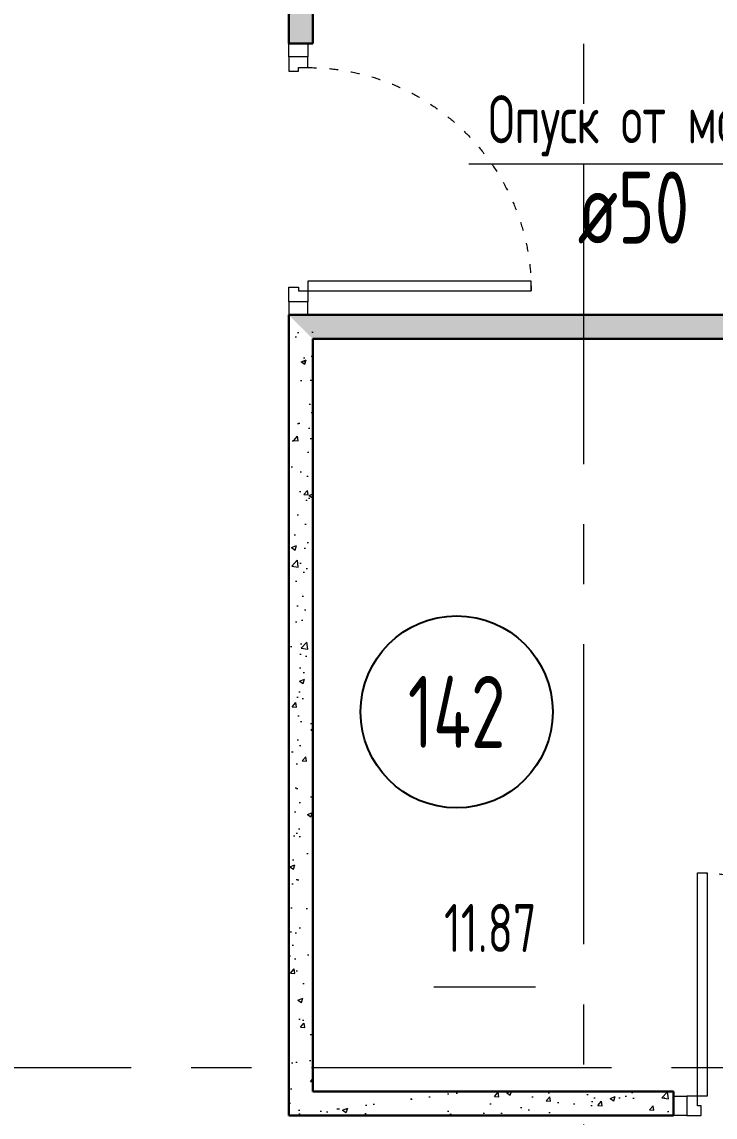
# Model space of a CAD drawing. Header units: millimetres. Extents: x -8689834 to 9419935, y -370377 to 166066.
# Drawn here: x -211573 to -208686, y 106394 to 110955 of the extents above; entities that cross this region are included whole.
import ezdxf
from ezdxf import colors
from ezdxf.entities.mleader import LeaderData, LeaderLine
from ezdxf.enums import TextEntityAlignment as Align
from ezdxf.math import Vec2, Vec3

# ---------------------------------------------------------------- set-up
doc = ezdxf.new("R2010")
doc.units = ezdxf.units.MM
doc.header["$MEASUREMENT"] = 0
doc.linetypes.add('ACAD_ISO03W100', pattern=[30, 12, -18])
doc.linetypes.add('CENTER', pattern=[2, 1.25, -0.25, 0.25, -0.25])
doc.layers.get('0').update_dxf_attribs({"color": 250, "lineweight": 9})
for name, color, linetype, lineweight in [('АР_Двери', 175, 'Continuous', 18), ('АР_Маркер экспликации', 239, 'Continuous', 13), ('АР_Номер помещения', 1, 'Continuous', 25), ('АР_Оси', 195, 'Continuous', 9), ('АР_Отметки', 250, 'Continuous', 15), ('АР_Перегородки газоблок', 165, 'Continuous', 30), ('АР_Перегородки газоблок_Штрих', 165, 'Continuous', 5), ('АР_Помещения_площадь', 19, 'Continuous', 9), ('ВК_канализация', 32, 'Continuous', 30)]:
    doc.layers.add(name, color=color, linetype=linetype, lineweight=lineweight)
doc.styles.add('ISOCPEUR', font='isocpeur.ttf', dxfattribs={"width": 0.7})
doc.styles.get("Standard").update_dxf_attribs({"font": 'isocpeur.ttf', "width": 0.7})
pattern_1 = [(50, (0, 0), (215.17805, -18.82564), [22.5, -247.5]), (355, (0, 0), (-41.6254, 225.65764), [18, -198]), (100.45144, (17.93, -1.57), (173.55265, 206.832), [19.12206, -210.34263]), (46.1842, (0, 60), (320.1724, -49.65578), [33.75, -371.25]), (96.63564, (26.68, 55.86), (280.3986, 292.2356), [28.6831, -315.51413]), (351.18416, (0, 60), (280.3986, 292.2356), [27, -297]), (21, (30, 45), (179.07212, -120.78567), [22.5, -247.5]), (326, (30, 45), (72.9946, 217.54501), [18, -198]), (71.45144, (44.92, 34.93), (252.06671, 96.75935), [19.12206, -210.34263]), (37.5, (0, 0), (3.647957, 99.868156), [0, -195.6, 0, -201, 0, -198.75]), (7.5, (0, 0), (78.92086, 118.323514), [0, -114.6, 0, -191.1, 0, -75.75]), (327.5, (-66.9, 0), (160.14673, -6.766462), [0, -75, 0, -234, 0, -310.5]), (317.5, (-96.9, 0), (174.95585, 30.031495), [0, -97.5, 0, -155.4, 0, -220.5])]

# ---------------------------------------------------------------- blocks, each defined once
blk = doc.blocks.new('*U689')
for points in [[(-55, -80), (-55, 0), (-115, 0), (-115, -40), (-100, -40), (-100, -80), (-55, -80)], [(0, 0), (0, -80), (-55, -80), (-55, 0), (0, 0)], [(-1130, 0), (-1130, -80), (-1075, -80), (-1075, 0), (-1130, 0)], [(-1075, -80), (-1075, 0), (-1015, 0), (-1015, -40), (-1030, -40), (-1030, -80), (-1075, -80)]]:
    blk.add_lwpolyline(points)
blk.add_lwpolyline([(-100, -80), (-100, -1010), (-140, -1010), (-140, -80)], close=True)
at = {"linetype": 'ACAD_ISO03W100', "ltscale": 3}
blk.add_arc((-100, -80), 930, 180, 270, dxfattribs=at)
blk = doc.blocks.new('*U2225')
at = {"layer": 'АР_Номер помещения', "color": 7}
blk.add_circle((-10429.2, 3686.1), 400, dxfattribs=at)
at = {"layer": 'АР_Помещения_площадь', "color": 7}
blk.add_line((-10101.4, 2539.7), (-10523.7, 2539.7), dxfattribs=at)
at = {"color": 7, "style": 'ISOCPEUR', "width": 0.7, "flags": 1}
blk.add_attdef('КАТЕГОРИЯ', (-499.2, -2092.2), '', height=250, dxfattribs=at)
at = {"layer": 'АР_Номер помещения', "color": 7, "style": 'ISOCPEUR', "width": 0.7}
blk.add_attdef('НОМЕР_ПОМЕЩЕНИЯ', text='', height=300, dxfattribs=at).set_placement((-10429.2, 3686.1), align=Align.MIDDLE_CENTER)
at = {"layer": 'АР_Помещения_площадь', "color": 7, "style": 'ISOCPEUR', "width": 0.7}
blk.add_attdef('ПЛОЩАДЬ_ПОМЕЩЕНИЯ', text='', height=200, dxfattribs=at).set_placement((-10096.5, 2786.2), align=Align.MIDDLE_RIGHT)
at = {"layer": 'АР_Помещения_площадь', "color": 7, "lineweight": 30, "width": 0.7, "flags": 104}
blk.add_attdef('ИМЯ_ПОМЕЩЕНИЯ', text='', height=100, dxfattribs=at).set_placement((157.6, 1217.1), align=Align.MIDDLE_CENTER)
blk = doc.blocks.new('*U694')
blk.add_lwpolyline([(-100, 80), (-100, 1010), (-140, 1010), (-140, 80)], close=True)
for points in [[(-1130, 0), (-1130, 80), (-1075, 80), (-1075, 0), (-1130, 0)], [(-1075, 80), (-1075, 0), (-1015, 0), (-1015, 40), (-1030, 40), (-1030, 80), (-1075, 80)], [(-55, 80), (-55, 0), (-115, 0), (-115, 40), (-100, 40), (-100, 80), (-55, 80)], [(0, 0), (0, 80), (-55, 80), (-55, 0), (0, 0)]]:
    blk.add_lwpolyline(points)
at = {"linetype": 'ACAD_ISO03W100', "ltscale": 3}
blk.add_arc((-100, 80), 930, 90, 180, dxfattribs=at)
blk = doc.blocks.new('_DotSmall')
at = {"color": 0, "linetype": 'ByBlock', "const_width": 0.5}
blk.add_lwpolyline([(-0.0625, 0, 1), (0.0625, 0, 1)], format="xyb", close=True, dxfattribs=at)

msp = doc.modelspace()

# ---------------------------------------------------------------- hatches: boundary and pattern name
at = {"layer": 'АР_Перегородки газоблок_Штрих', "ltscale": 100}
h = msp.add_hatch(dxfattribs=at)
h.set_pattern_fill('AR-CONC', scale=30)
h.set_pattern_definition(pattern_1)
h.paths.add_polyline_path([(-207562.8, 114693.8), (-207060.8, 114693.8), (-207060.8, 114793.8), (-211555.4, 114793.8), (-211555.4, 114693.8), (-210693.8, 114693.8), (-210693.8, 113930.7), (-210593.8, 113930.7), (-210593.8, 114693.8), (-207662.8, 114693.8), (-207662.8, 111241.9), (-210361.8, 111243.1), (-210361.8, 111423.9), (-210461.8, 111423.9), (-210461.8, 110864.7), (-210361.8, 110864.7), (-210361.8, 111143.1), (-207562.8, 111141.5)])
h = msp.add_hatch(dxfattribs=at)
h.set_pattern_fill('AR-CONC', scale=30)
h.set_pattern_definition(pattern_1)
h.paths.add_polyline_path([(-210461.8, 109734.7), (-210361.8, 109634.7)], flags=17)
h.paths.add_polyline_path([(-201173.4, 109734.7), (-201293.4, 109734.7), (-210461.8, 109734.7), (-210361.8, 109634.7), (-202922.4, 109634.7), (-202922.4, 109061.2), (-202922.4, 108915.3), (-200133.9, 108915.3), (-200133.9, 106900.6), (-203133.9, 106900.6), (-203133.9, 104807.7), (-203241.9, 104807.7), (-203241.9, 104707.7), (-203033.9, 104707.7), (-203033.9, 106800.7), (-200033.9, 106800.7), (-200033.9, 110700.9), (-201173.4, 110702.5), (-201273.4, 110702.5), (-201273.4, 109734.7), (-201173.4, 109734.7), (-201173.4, 110062.1), (-201173.4, 110600.9), (-201171.3, 110600.9), (-200133.9, 110600.9), (-200133.9, 109015.3), (-201173.4, 109015.3)])
h.paths.add_polyline_path([(-201273.4, 109634.7), (-201273.4, 109014.7), (-202822.4, 109014.7), (-202822.4, 109634.7)], flags=16)
h.paths.add_polyline_path([(-202970, 109634.7), (-202849.5, 109634.7)], flags=17)
h = msp.add_hatch(dxfattribs=at)
h.set_pattern_fill('AR-CONC', scale=30)
h.set_pattern_definition([(50, (-8237.72, 51.11), (215.17805, -18.82564), [22.5, -247.5]), (355, (-8237.72, 51.11), (-41.6254, 225.65764), [18, -198]), (100.45144, (-8219.78, 49.54), (173.55265, 206.832), [19.12206, -210.34263]), (46.1842, (-8237.72, 111.1), (320.1724, -49.65578), [33.75, -371.25]), (96.63564, (-8211.03, 106.97), (280.3986, 292.2356), [28.6831, -315.51413]), (351.18416, (-8237.7, 111.1), (280.3986, 292.2356), [27, -297]), (21, (-8207.72, 96.11), (179.07212, -120.78567), [22.5, -247.5]), (326, (-8207.72, 96.11), (72.9946, 217.54501), [18, -198]), (71.45144, (-8192.8, 86.05), (252.06671, 96.75935), [19.12206, -210.34263]), (37.5, (-8237.716, 51.11), (3.647957, 99.868156), [0, -195.6, 0, -201, 0, -198.75]), (7.5, (-8237.72, 51.11), (78.92086, 118.323514), [0, -114.6, 0, -191.1, 0, -75.75]), (327.5, (-8304.616, 51.11), (160.14673, -6.766462), [0, -75, 0, -234, 0, -310.5]), (317.5, (-8334.62, 51.11), (174.95585, 30.031495), [0, -97.5, 0, -155.4, 0, -220.5])])
h.paths.add_polyline_path([(-210361.8, 109685.8), (-210461.8, 109685.8), (-210461.8, 106400.7), (-210361.8, 106400.7)])
h = msp.add_hatch(dxfattribs=at)
h.set_pattern_fill('AR-CONC', scale=30)
h.set_pattern_definition([(50, (-8137.64, -3282.91), (215.17805, -18.82564), [22.5, -247.5]), (355, (-8137.64, -3282.91), (-41.6254, 225.65764), [18, -198]), (100.45144, (-8119.7, -3284.48), (173.55265, 206.832), [19.12206, -210.34263]), (46.1842, (-8137.64, -3222.9), (320.1724, -49.65578), [33.75, -371.25]), (96.63564, (-8110.96, -3227.05), (280.3986, 292.2356), [28.6831, -315.51413]), (351.18416, (-8137.64, -3222.9), (280.3986, 292.2356), [27, -297]), (21, (-8107.64, -3237.91), (179.07212, -120.78567), [22.5, -247.5]), (326, (-8107.64, -3237.91), (72.9946, 217.54501), [18, -198]), (71.45144, (-8092.72, -3247.98), (252.06671, 96.75935), [19.12206, -210.34263]), (37.5, (-8137.64, -3282.91), (3.647957, 99.868156), [0, -195.6, 0, -201, 0, -198.75]), (7.5, (-8137.64, -3282.91), (78.92086, 118.323514), [0, -114.6, 0, -191.1, 0, -75.75]), (327.5, (-8204.54, -3282.91), (160.14673, -6.766462), [0, -75, 0, -234, 0, -310.5]), (317.5, (-8234.54, -3282.91), (174.95585, 30.031495), [0, -97.5, 0, -155.4, 0, -220.5])])
h.paths.add_polyline_path([(-208859.3, 106400.7), (-210361.8, 106400.7), (-210361.8, 106500.7), (-208859.3, 106500.7)])

# ---------------------------------------------------------------- linework, layer by layer
at = {"layer": 'АР_Оси', "color": 7, "linetype": 'CENTER', "ltscale": 1000}
for p, q in [((-209233.9, 134363.2), (-209233.9, 78630.8)), ((-224367.6, 106600.7), (-141189.2, 106600.7))]:
    msp.add_line(p, q, dxfattribs=at)
at = {"layer": 'АР_Перегородки газоблок', "color": 7, "ltscale": 100}
for p, q in [((-210361.8, 106818.9), (-210361.8, 109634.7)), ((-210361.8, 109634.7), (-201273.4, 109634.7)), ((-210461.8, 107069.5), (-210461.8, 106400.7)), ((-210361.8, 106500.7), (-210361.8, 107069.5)), ((-210361.8, 106500.7), (-208859.3, 106500.7)), ((-208859.3, 106500.7), (-208859.3, 106400.7)), ((-210461.8, 106400.7), (-208859.3, 106400.7))]:
    msp.add_line(p, q, dxfattribs=at)
for points in [[(-210461.8, 111423.9), (-210461.8, 110864.7)], [(-210361.8, 110864.7), (-210361.8, 111143.1)], [(-210361.8, 110864.7), (-210461.8, 110864.7)], [(-210461.8, 109734.7), (-201273.4, 109734.7)], [(-210461.8, 109734.7), (-210461.8, 106818.9)]]:
    msp.add_lwpolyline(points, dxfattribs=at)
at = {"layer": 'ВК_канализация', "color": 18, "lineweight": 13, "ltscale": 500, "true_color": 0x000000}
msp.add_lwpolyline([(-207714.9, 109187.7), (-208196.8, 110362.5), (-209712.2, 110362.5)], dxfattribs=at)

# ---------------------------------------------------------------- block references
at = {"layer": 'АР_Двери', "color": 7, "xscale": -1, "rotation": 90}
msp.add_blockref('*U689', (-210461.8, 109734.7), dxfattribs=at)
at = {"layer": 'АР_Двери', "color": 7, "xscale": -1}
msp.add_blockref('*U694', (-208859.3, 106400.7), dxfattribs=at)
at = {"layer": 'АР_Маркер экспликации', "color": 7}
ref = msp.add_blockref('*U2225', (-199333.4, 104395.1), dxfattribs=at)
ref.add_attrib('НОМЕР_ПОМЕЩЕНИЯ', '142', dxfattribs={"layer": 'АР_Номер помещения', "color": 7, "height": 300, "style": 'ISOCPEUR', "width": 0.7}).set_placement((-209762.6, 108081.2), align=Align.MIDDLE_CENTER)
ref.add_attrib('ПЛОЩАДЬ_ПОМЕЩЕНИЯ', '11.87', dxfattribs={"layer": 'АР_Помещения_площадь', "color": 7, "height": 200, "style": 'ISOCPEUR', "width": 0.7}).set_placement((-209429.9, 107181.3), align=Align.MIDDLE_RIGHT)

# ---------------------------------------------------------------- texts
at = {"layer": 'ВК_канализация', "color": 18, "ltscale": 100, "true_color": 0x000000, "attachment_point": 4, "style": 'ISOCPEUR'}
for s, insert, char_height, width in [('Опуск от мойки', (-209631.2, 110522.2, 0), 200, 5891.51), ('\\pxi-1,l1,t1,5;ø50', (-209258.6, 110181.8, 0), 300, 7500)]:
    msp.add_mtext(s, dxfattribs=dict(at, insert=insert, char_height=char_height, width=width))

# ---------------------------------------------------------------- leaders
at = {"layer": 'АР_Отметки', "color": 7}
ml = msp.add_multileader_mtext('Standard', dxfattribs=at)
ml.set_content('{\\W0.8;-2,730}', color=7, style='ISOCPEUR')
ml.set_leader_properties(color=256, linetype='Continuous', lineweight=-1)
ml.set_arrow_properties(name='DOTSMALL')
ml.build(insert=Vec2(0, 0))
ml.multileader.update_dxf_attribs({"has_text_frame": 1, "text_left_attachment_type": 4, "text_right_attachment_type": 4, "dogleg_length": 100, "arrow_head_size": 180})
ctx = ml.context
ctx.base_point, ctx.char_height, ctx.arrow_head_size, ctx.landing_gap_size, ctx.plane_origin = Vec3(-314791.3, 121809, 0), 250, 180, 50, Vec3(-319449.8, 117956.7, 0)
ctx.left_attachment, ctx.right_attachment = 4, 4
notes = []
notes.append((ctx, [(0, (0, 0, 0), (0, 0), (1, 0), 1, [])]))
ctx.mtext.insert, ctx.mtext.width, ctx.mtext.defined_height, ctx.mtext.line_spacing_style, ctx.mtext.flow_direction = Vec3(-314741.3, 122142.4, 0), 769.989, 343.9, 2, 5
ml = msp.add_multileader_mtext('Standard', dxfattribs=at)
ml.set_content('{\\W0.8;-2,430}', color=7, style='ISOCPEUR')
ml.set_leader_properties(color=256, linetype='Continuous', lineweight=-1)
ml.set_arrow_properties(name='DOTSMALL')
ml.build(insert=Vec2(0, 0))
ml.multileader.update_dxf_attribs({"has_text_frame": 1, "text_left_attachment_type": 4, "text_right_attachment_type": 4, "dogleg_length": 100, "arrow_head_size": 180})
ctx = ml.context
ctx.base_point, ctx.char_height, ctx.arrow_head_size, ctx.landing_gap_size, ctx.plane_origin = Vec3(-301002.2, 120038.6), 250, 180, 50, Vec3(-299949.6, 118383.4)
ctx.left_attachment, ctx.right_attachment = 4, 4
notes.append((ctx, [(0, (0, 0, 0), (0, 0), (1, 0), 1, [])]))
ctx.mtext.insert, ctx.mtext.width, ctx.mtext.line_spacing_style, ctx.mtext.flow_direction = Vec3(-300952.2, 120371.9), 852.697, 2, 5
ml = msp.add_multileader_mtext('Standard', dxfattribs=at)
ml.set_content('{\\W0.8;-2,430}', color=7, style='ISOCPEUR')
ml.set_leader_properties(color=256, linetype='Continuous', lineweight=-1)
ml.set_arrow_properties(name='DOTSMALL')
ml.build(insert=Vec2(0, 0))
ml.multileader.update_dxf_attribs({"has_text_frame": 1, "text_left_attachment_type": 4, "text_right_attachment_type": 4, "dogleg_length": 100, "arrow_head_size": 180})
ctx = ml.context
ctx.base_point, ctx.char_height, ctx.arrow_head_size, ctx.landing_gap_size, ctx.plane_origin = Vec3(-336711.9, 117132.7), 250, 180, 50, Vec3(-335659.2, 115477.5)
ctx.left_attachment, ctx.right_attachment = 4, 4
notes.append((ctx, [(0, (0, 0, 0), (0, 0), (1, 0), 1, [])]))
ctx.mtext.insert, ctx.mtext.width, ctx.mtext.line_spacing_style, ctx.mtext.flow_direction = Vec3(-336661.9, 117466), 852.697, 2, 5
ml = msp.add_multileader_mtext('Standard', dxfattribs=at)
ml.set_content('{\\W0.8;-2,480}', color=7, style='ISOCPEUR')
ml.set_leader_properties(color=256, linetype='Continuous', lineweight=-1)
ml.set_arrow_properties(name='DOTSMALL')
ml.build(insert=Vec2(0, 0))
ml.multileader.update_dxf_attribs({"has_text_frame": 1, "text_left_attachment_type": 4, "text_right_attachment_type": 4, "dogleg_length": 100, "arrow_head_size": 180})
ctx = ml.context
ctx.base_point, ctx.char_height, ctx.arrow_head_size, ctx.landing_gap_size, ctx.plane_origin = Vec3(-302447.5, 114255.1), 250, 180, 50, Vec3(-301394.8, 112599.9)
ctx.left_attachment, ctx.right_attachment = 4, 4
notes.append((ctx, [(0, (0, 0, 0), (0, 0), (1, 0), 1, [])]))
ctx.mtext.insert, ctx.mtext.width, ctx.mtext.line_spacing_style, ctx.mtext.flow_direction = Vec3(-302397.5, 114588.4), 852.697, 2, 5
for ctx, leaders in notes:
    for number, flags, end, landing, length, lines in leaders:
        leader = LeaderData()
        leader.index, (leader.has_last_leader_line, leader.has_dogleg_vector, leader.attachment_direction) = number, flags
        leader.last_leader_point, leader.dogleg_vector, leader.dogleg_length = Vec3(end), Vec3(landing), length
        for number, points, colour, breaks in lines:
            line = LeaderLine()
            line.index, line.vertices, line.color, line.breaks = number, Vec3.list(points), colors.encode_raw_color(colour), breaks
            leader.lines.append(line)
        ctx.leaders.append(leader)

doc.saveas('drawing.dxf')
